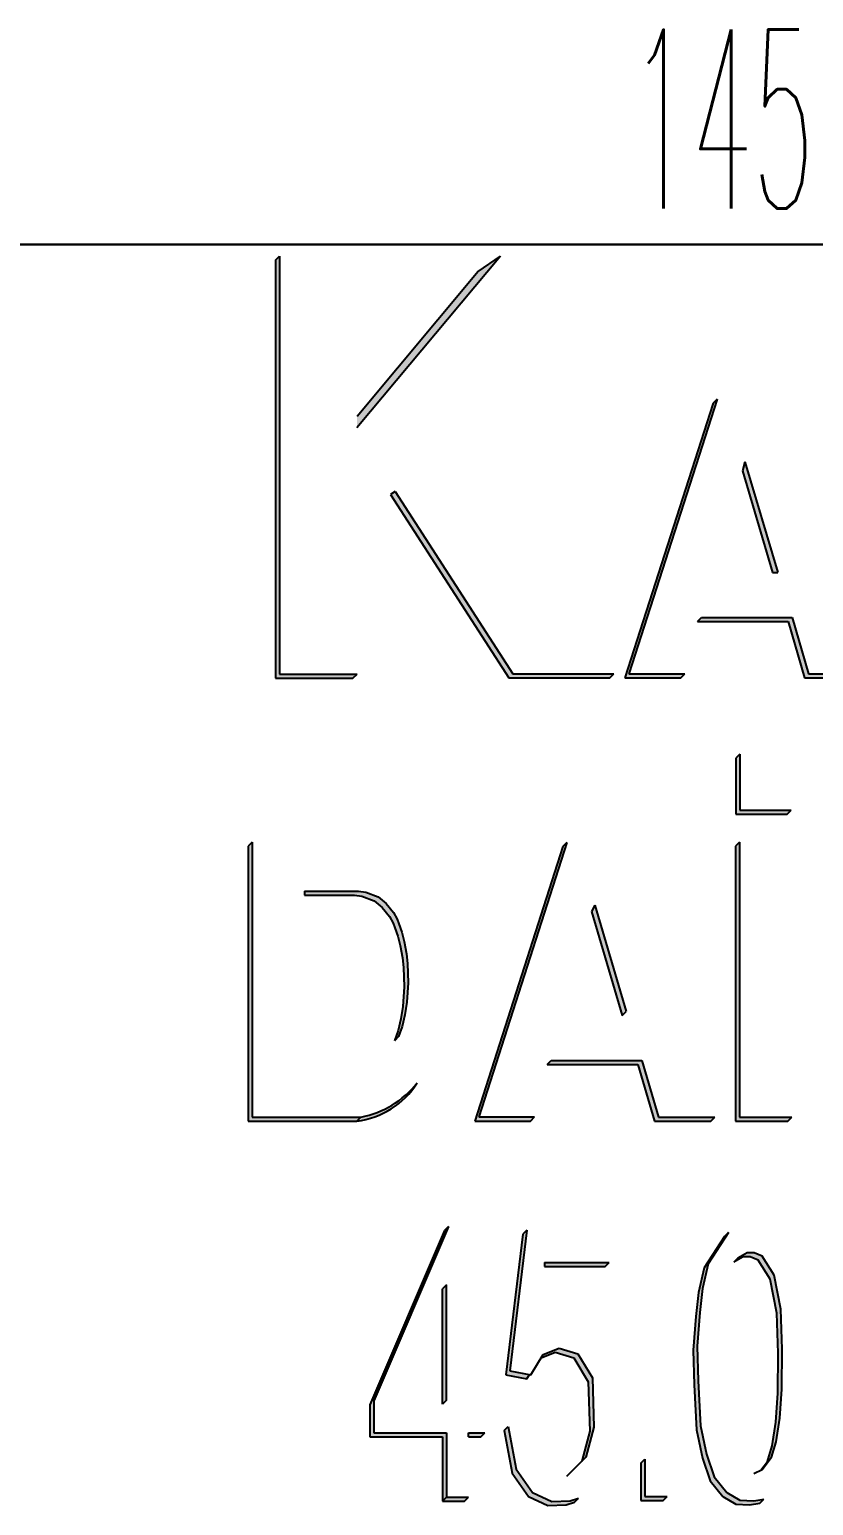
# Model space of a CAD drawing. Extents: x 78 to 306, y -397 to 18.
# Drawn here: x 272.07216 to 272.08529, y -396.68169 to -396.65696 of the extents above; entities that cross this region are included whole.
import ezdxf

# ---------------------------------------------------------------- set-up
doc = ezdxf.new("R2010")
doc.units = 0
doc.header["$LTSCALE"] = 0.5
doc.header["$MEASUREMENT"] = 0
doc.layers.add('MERDIVEN', color=3, linetype='CONTINUOUS')
doc.layers.add('OLCU', color=31, linetype='CONTINUOUS')
doc.styles.add('OLCUIC', font='ROMANS.SHX', dxfattribs={"width": 0.4, "height": 0.15})

msp = doc.modelspace()

# ---------------------------------------------------------------- hatches: boundary and pattern name
at = {"layer": 'MERDIVEN', "ltscale": 1.4}
for points in [[(272.0763482485017, -396.6607562320802), (272.0762808531637, -396.6608236274183), (272.0762808531637, -396.6678313700518), (272.0775792947393, -396.6678313700518), (272.0776466900773, -396.6677639747139), (272.0763482485017, -396.6677639747139)], [(272.0776466900773, -396.6634433861942), (272.0776466900773, -396.6636290122127), (272.0800498700625, -396.6607565818442), (272.0796775728782, -396.6610159486039)], [(272.0836766133393, -396.6631556443406), (272.0836092180013, -396.6632230396785), (272.0821315938261, -396.6678247245375), (272.0830666247699, -396.6678247245375), (272.0831340201079, -396.6677573291994), (272.0821989891641, -396.6677573291994)], [(272.084143509553, -396.6642064941278), (272.0841000180735, -396.6643546902111), (272.0846033757287, -396.6660561591947), (272.0846907091083, -396.6660561591947)], [(272.0782842651701, -396.6647016644426), (272.0782059622639, -396.6647521382437), (272.0801865414907, -396.6678247245375), (272.0818807764355, -396.6678247245374), (272.0819481717735, -396.6677573291994), (272.0802539368286, -396.6677573291994)], [(272.0849318376338, -396.6668118855379), (272.0834147988836, -396.6668118855379), (272.0833474035455, -396.6668792808758), (272.0848644422958, -396.6668792808758), (272.0851401995333, -396.6678255512521), (272.0860885757898, -396.6678255512522), (272.0861559711278, -396.6677581559142), (272.0852075948712, -396.6677581559142)], [(272.0849148195064, -396.6700406078471), (272.0840596217021, -396.6700406078471), (272.0840596217021, -396.6691031293344), (272.083992226364, -396.6691705246724), (272.083992226364, -396.670108003185), (272.0848474241683, -396.670108003185)], [(272.0758900801831, -396.6705753612444), (272.0758226848451, -396.6706427565824), (272.0758226848451, -396.6752502920377), (272.0776420401338, -396.6752502920377), (272.0777102752132, -396.6751820569582), (272.0767647359849, -396.6751828966997), (272.0758900801831, -396.6751828966997)], [(272.0811618186977, -396.6705798127851), (272.0810944233597, -396.6706472081231), (272.0796167991845, -396.675248892982), (272.0805518301283, -396.675248892982), (272.0806192254663, -396.675181497644), (272.0796841945225, -396.675181497644)], [(272.0840524716795, -396.6705753612444), (272.0839850763414, -396.6706427565824), (272.0839850763414, -396.6752502920377), (272.0848597321432, -396.6752502920377), (272.0849271274812, -396.6751828966997), (272.0840524716795, -396.6751828966997)], [(272.0781889105212, -396.6718202093581), (272.0782496982122, -396.6719335850691), (272.0782821290067, -396.6720145786302), (272.0783307591593, -396.6721522409536), (272.0783672317739, -396.6723061325383), (272.0784077462085, -396.6725126451166), (272.0784239455667, -396.6726786609142), (272.0784361031049, -396.6729991220009), (272.0784158298486, -396.6733275640656), (272.0783787477533, -396.6735396327792), (272.0783368218895, -396.6737331237618), (272.0782748793928, -396.6739029773025), (272.0783422747308, -396.6738355819646), (272.0784042172274, -396.6736657284238), (272.0784461430913, -396.6734722374413), (272.0784832251866, -396.6732601687276), (272.0785034984429, -396.672931726663), (272.0784913409047, -396.6726112655763), (272.0784751415464, -396.6724452497785), (272.0784346271118, -396.6722387372003), (272.0783981544973, -396.6720848456155), (272.0783495243446, -396.6719471832922), (272.0783170935501, -396.6718661897311), (272.0782563058593, -396.6717528140201), (272.0781331586585, -396.6716055286994), (272.0779989124916, -396.6714916183775), (272.0777937099277, -396.6714131451253), (272.0776733535075, -396.6713983287642), (272.0767647359849, -396.6713983287642), (272.0767647359849, -396.6714657241022), (272.0776059581695, -396.6714657241022), (272.0777263145897, -396.6714805404632), (272.0779315171536, -396.6715590137155), (272.0780657633206, -396.6716729240374)], [(272.0816287149115, -396.6716306625723), (272.0815733623819, -396.6717387654765), (272.0820885810871, -396.6734803276393), (272.0821559764251, -396.6734129323012)], [(272.0824170429922, -396.6742360539824), (272.0809000042419, -396.6742360539824), (272.080832608904, -396.6743034493204), (272.0823496476542, -396.6743034493204), (272.0826254048916, -396.6752497196967), (272.0835737811482, -396.6752497196967), (272.0836411764862, -396.6751823243587), (272.0826928002297, -396.6751823243587)], [(272.0786521016772, -396.6746117601275, -0.183372799315438), (272.0777102752132, -396.6751820569582), (272.0776420401338, -396.6752502920377, 0.2265776697837698)]]:
    msp.add_hatch(color=256, dxfattribs=at).paths.add_polyline_path(points)
h = msp.add_hatch(color=256, dxfattribs=at)
h.dxf.hatch_style = 1
h.paths.add_polyline_path([(272.0791458237416, -396.6779934191154), (272.0790785392962, -396.6780607035607), (272.0790785392962, -396.6799940126031), (272.0791458237416, -396.6799267281577)], flags=17)
h.paths.add_polyline_path([(272.0791458237416, -396.6804755185154), (272.0779298920526, -396.6804755185154), (272.0779298920526, -396.6799371928523), (272.0791765995332, -396.6770148712089), (272.0791093150877, -396.6770821556543), (272.0778626076072, -396.6800044772977), (272.0778626076072, -396.6805428029608), (272.0790785392962, -396.6805428029608), (272.0790785392962, -396.6816194419175), (272.0791458237416, -396.6815521574721)])
h = msp.add_hatch(color=256, dxfattribs=at)
h.dxf.hatch_style = 1
h.paths.add_polyline_path([(272.0804902216325, -396.6770778890937), (272.0804229371871, -396.677145173539), (272.0801385301295, -396.6795000445512), (272.0804906591467, -396.6795677097295), (272.0805338397614, -396.6794957934874), (272.0802058145749, -396.6794327601058)])
h = msp.add_hatch(color=256, dxfattribs=at)
h.dxf.hatch_style = 1
h.paths.add_polyline_path([(272.0833432581309, -396.6790209849904), (272.0833861997911, -396.6784565230869), (272.0834339464749, -396.6780557449584), (272.0835283737049, -396.6776418099507), (272.0838672722485, -396.6771193006293), (272.0837999878031, -396.6771865850747), (272.0834610892595, -396.6777090943961), (272.0833666620296, -396.6781230294038), (272.0833189153457, -396.6785238075322), (272.0832759736855, -396.6790882694358), (272.0832902999118, -396.6796703454123), (272.0833286290454, -396.6804260329399), (272.0834336732306, -396.6808983752173), (272.0835626536896, -396.6812761202187), (272.0837727346564, -396.6815385321179), (272.0839875910319, -396.6816673527391), (272.0842215416388, -396.68168166471), (272.0843934267393, -396.681653040768), (272.0844607111847, -396.6815857563226), (272.0842888260842, -396.6816143802646), (272.0840548754774, -396.6816000682937), (272.0838400191018, -396.6814712476726), (272.0836299381349, -396.6812088357733), (272.083500957676, -396.680831090772), (272.0833959134907, -396.6803587484945), (272.0833575843571, -396.6796030609669)])
h = msp.add_hatch(color=256, dxfattribs=at)
h.dxf.hatch_style = 1
h.paths.add_polyline_path([(272.0844320735396, -396.6775128476268), (272.0842983843055, -396.6774555954488), (272.0841790212976, -396.6774555954488), (272.0840214624235, -396.6775462465199), (272.0839541779781, -396.6776135309652), (272.0841117368523, -396.6775228798942), (272.0842310998601, -396.6775228798942), (272.0843647890942, -396.6775801320723), (272.0845653192435, -396.6778997961495), (272.0846751314338, -396.678467564449), (272.0846990380925, -396.6791411202427), (272.0846942774912, -396.67981047219), (272.0846607978038, -396.6802932661138), (272.0845987322974, -396.6806940399482), (272.0845223331609, -396.6809516811904), (272.0844072590111, -396.6811015209288), (272.0844320587321, -396.6810895564662), (272.0845896176063, -396.680884396745), (272.0846660167427, -396.6806267555028), (272.0847280822492, -396.6802259816684), (272.0847615619366, -396.6797431877446), (272.0847663225379, -396.6790738357972), (272.0847424158792, -396.6784002800036), (272.0846326036889, -396.6778325117041)])
h = msp.add_hatch(color=256, dxfattribs=at)
h.dxf.hatch_style = 1
h.paths.add_polyline_path([(272.081868708154, -396.6776194209267), (272.0807879554122, -396.6776194209267), (272.0807879554122, -396.6776867053721), (272.0818014237086, -396.6776867053721)])
h = msp.add_hatch(color=256, dxfattribs=at)
h.dxf.hatch_style = 1
h.paths.add_polyline_path([(272.0813434576127, -396.6791485517575), (272.0810319602905, -396.6790538127787), (272.0807610946634, -396.6791620822167), (272.0807291851486, -396.6792152267216), (272.0809646758452, -396.6791210972241), (272.0812761731673, -396.6792158362029), (272.0815199485299, -396.6796218487425), (272.0815470387945, -396.680447404281), (272.0814116198267, -396.6809480866268), (272.0814788867244, -396.68088086706), (272.0816143232399, -396.6803801198356), (272.0815872329753, -396.6795545642971)])
h = msp.add_hatch(color=256, dxfattribs=at)
h.dxf.hatch_style = 1
h.paths.add_polyline_path([(272.0797870223321, -396.6804755185154), (272.079515431139, -396.6804755185154), (272.079515431139, -396.6805428029608), (272.0797197378868, -396.6805428029608)])
h.paths.add_polyline_path([(272.079515431139, -396.6815521574721), (272.0791458237416, -396.6815521574721), (272.0790785392962, -396.6816194419175), (272.0794481466936, -396.6816194419175)])
h = msp.add_hatch(color=256, dxfattribs=at)
h.dxf.hatch_style = 1
h.paths.add_polyline_path([(272.0803114732701, -396.6810822952772), (272.0801783319124, -396.6803695393686), (272.080111047467, -396.680436823814), (272.0802441888247, -396.6811495797226), (272.0805199779354, -396.6815392191613), (272.0808433286365, -396.6816913047865), (272.0811476517399, -396.6816818021187), (272.0812903068965, -396.6816342844856), (272.0813575913419, -396.6815670000402), (272.0812149361853, -396.6816145176733), (272.0809106130819, -396.6816240203411), (272.0805872623807, -396.6814719347158)])
h = msp.add_hatch(color=256, dxfattribs=at)
h.dxf.hatch_style = 1
h.paths.add_polyline_path([(272.0824670261512, -396.6809145922986), (272.0823997417058, -396.680981876744), (272.0823997417058, -396.681609903036), (272.0827750814307, -396.681609903036), (272.0828423658761, -396.6815426185906), (272.0824670261512, -396.6815426185906)])

# ---------------------------------------------------------------- linework, layer by layer
for p, q in [((272.0762808531637, -396.6608236274183), (272.0763482485017, -396.6607562320802)), ((272.0796775728782, -396.6610159486039), (272.0800498700625, -396.6607565818442)), ((272.0836766133393, -396.6631556443406), (272.0836092180013, -396.6632230396785)), ((272.084143509553, -396.6642064941278), (272.0841000180735, -396.6643546902111)), ((272.0782842651701, -396.6647016644426), (272.0782059622639, -396.6647521382437)), ((272.0846033757287, -396.6660561591947), (272.0846907091083, -396.6660561591947)), ((272.0833474035455, -396.6668792808758), (272.0834147988836, -396.6668118855379)), ((272.0775792947393, -396.6678313700518), (272.0776466900773, -396.6677639747139)), ((272.0818807764355, -396.6678247245375), (272.0819481717735, -396.6677573291994)), ((272.0830666247699, -396.6678247245375), (272.0831340201079, -396.6677573291994)), ((272.0840596217021, -396.6691031293344), (272.083992226364, -396.6691705246724)), ((272.0848474241683, -396.670108003185), (272.0849148195064, -396.6700406078471)), ((272.0758900801831, -396.6705753612444), (272.0758226848451, -396.6706427565824)), ((272.0811618186977, -396.6705798127851), (272.0810944233597, -396.6706472081231)), ((272.0840524716795, -396.6705753612444), (272.0839850763414, -396.6706427565824)), ((272.0767647359849, -396.6713983287642), (272.0767647359849, -396.6714657241022)), ((272.0816287149115, -396.6716306625723), (272.0815733623819, -396.6717387654765)), ((272.0820885810871, -396.6734803276393), (272.0821559764251, -396.6734129323012)), ((272.0783422747308, -396.6738355819646), (272.0782748793928, -396.6739029773025)), ((272.080832608904, -396.6743034493204), (272.0809000042419, -396.6742360539824)), ((272.0776420401338, -396.6752502920377), (272.0777102752132, -396.6751820569582)), ((272.0805518301283, -396.675248892982), (272.0806192254663, -396.675181497644)), ((272.0835737811482, -396.6752497196967), (272.0836411764862, -396.6751823243587)), ((272.0848597321432, -396.6752502920377), (272.0849271274812, -396.6751828966997)), ((272.0838672722485, -396.6771193006293), (272.0837999878031, -396.6771865850747)), ((272.0840214624235, -396.6775462465199), (272.0839541779781, -396.6776135309653)), ((272.0807879554122, -396.6776194209267), (272.0807879554122, -396.6776867053721)), ((272.0818014237086, -396.6776867053721), (272.081868708154, -396.6776194209267)), ((272.0791458237416, -396.6779934191154), (272.0790785392962, -396.6780607035607)), ((272.0791458237416, -396.6799267281577), (272.0790785392962, -396.6799940126031)), ((272.079515431139, -396.6804755185154), (272.0797870223321, -396.6804755185154)), ((272.079515431139, -396.6805428029608), (272.079515431139, -396.6804755185154)), ((272.0797197378868, -396.6805428029608), (272.0797870223321, -396.6804755185154)), ((272.080111047467, -396.680436823814), (272.0801783319124, -396.6803695393686)), ((272.079515431139, -396.6805428029608), (272.0797177455883, -396.6805428029608)), ((272.0823997417058, -396.680981876744), (272.0824670261512, -396.6809145922986)), ((272.0790785392962, -396.6816194419175), (272.0791458237416, -396.6815521574721)), ((272.0790785392962, -396.6816194419175), (272.0794461543952, -396.6816194419175)), ((272.0791458237416, -396.6815521574721), (272.079515431139, -396.6815521574721)), ((272.0794481466936, -396.6816194419175), (272.079515431139, -396.6815521574721)), ((272.0812903068965, -396.6816342844856), (272.0813575913419, -396.6815670000402)), ((272.0827750814307, -396.6816099030361), (272.0828423658761, -396.6815426185907)), ((272.0843934267393, -396.681653040768), (272.0844607111847, -396.6815857563226))]:
    msp.add_line(p, q, dxfattribs=at)
at = {"layer": 'MERDIVEN'}
for p, q in [((272.0762808531637, -396.6608236274183), (272.0762808531637, -396.6678313700518)), ((272.0763482485017, -396.6607562320802), (272.0763482485017, -396.6677639747139)), ((272.0800498700625, -396.6607565818442), (272.0776422027453, -396.6636343757514)), ((272.0796775728782, -396.6610159486039), (272.0776466900773, -396.6634433861942)), ((272.0836766133393, -396.6631556443406), (272.0821989891641, -396.6677573291994)), ((272.0836092180013, -396.6632230396785), (272.0821315938261, -396.6678247245375)), ((272.084143509553, -396.6642064941278), (272.0846907091083, -396.6660561591947)), ((272.0841000180735, -396.6643546902111), (272.0846033757287, -396.6660561591947)), ((272.0782059622639, -396.6647521382437), (272.0801865414907, -396.6678247245375)), ((272.0782842651701, -396.6647016644426), (272.0802539368286, -396.6677573291994)), ((272.0833474035455, -396.6668792808758), (272.0848644422958, -396.6668792808758)), ((272.0834147988836, -396.6668118855379), (272.0849318376338, -396.6668118855379)), ((272.0848644422958, -396.6668792808758), (272.0851401995333, -396.6678255512521)), ((272.0849318376338, -396.6668118855379), (272.0852075948712, -396.6677581559142)), ((272.0762808531637, -396.6678313700518), (272.0775792947393, -396.6678313700518)), ((272.0763482485017, -396.6677639747139), (272.0776466900773, -396.6677639747139)), ((272.0801865414907, -396.6678247245375), (272.0818807764355, -396.6678247245375)), ((272.0802539368286, -396.6677573291994), (272.0819481717735, -396.6677573291994)), ((272.0821315938261, -396.6678247245375), (272.0830666247699, -396.6678247245375)), ((272.0821989891641, -396.6677573291994), (272.0831340201079, -396.6677573291994)), ((272.0851401995333, -396.6678255512521), (272.0860885757898, -396.6678255512522)), ((272.0852075948712, -396.6677581559142), (272.0861559711278, -396.6677581559142)), ((272.0840596217021, -396.6691031293344), (272.0840596217021, -396.6700406078471)), ((272.083992226364, -396.6691705246724), (272.083992226364, -396.670108003185)), ((272.083992226364, -396.670108003185), (272.0848474241683, -396.670108003185)), ((272.0840596217021, -396.6700406078471), (272.0849148195064, -396.6700406078471)), ((272.0758900801831, -396.6705753612444), (272.0758900801831, -396.6751828966997)), ((272.0811618186977, -396.6705798127851), (272.0796841945225, -396.675181497644)), ((272.0840524716795, -396.6705753612444), (272.0840524716795, -396.6751828966997)), ((272.0758226848451, -396.6706427565824), (272.0758226848451, -396.6752502920377)), ((272.0810944233597, -396.6706472081231), (272.0796167991845, -396.675248892982)), ((272.0839850763414, -396.6706427565824), (272.0839850763414, -396.6752502920377)), ((272.0767647359849, -396.6713983287642), (272.0776733535075, -396.6713983287642)), ((272.0767647359849, -396.6714657241022), (272.0776059581696, -396.6714657241022)), ((272.0776059581696, -396.6714657241022), (272.0777263145897, -396.6714805404632)), ((272.0776733535075, -396.6713983287642), (272.0777937099277, -396.6714131451253)), ((272.0777263145897, -396.6714805404632), (272.0779315171536, -396.6715590137155)), ((272.0777937099277, -396.6714131451253), (272.0779989124916, -396.6714916183775)), ((272.0779315171536, -396.6715590137155), (272.0780657633206, -396.6716729240374)), ((272.0779989124916, -396.6714916183775), (272.0781331586585, -396.6716055286994)), ((272.0781331586585, -396.6716055286994), (272.0782563058593, -396.6717528140201)), ((272.0780657633206, -396.6716729240374), (272.0781889105212, -396.6718202093581)), ((272.0781889105212, -396.6718202093581), (272.0782496982122, -396.6719335850691)), ((272.0782563058593, -396.6717528140201), (272.0783170935501, -396.6718661897311)), ((272.0783170935501, -396.6718661897311), (272.0783495243446, -396.6719471832922)), ((272.0815733623819, -396.6717387654765), (272.0820885810871, -396.6734803276393)), ((272.0816287149115, -396.6716306625723), (272.0821559764251, -396.6734129323012)), ((272.0782496982122, -396.6719335850691), (272.0782821290067, -396.6720145786302)), ((272.0782821290067, -396.6720145786302), (272.0783307591593, -396.6721522409536)), ((272.0783495243446, -396.6719471832922), (272.0783981544973, -396.6720848456155)), ((272.0783981544973, -396.6720848456155), (272.0784346271118, -396.6722387372003)), ((272.0783307591593, -396.6721522409536), (272.0783672317739, -396.6723061325383)), ((272.0783672317739, -396.6723061325383), (272.0784077462085, -396.6725126451166)), ((272.0784346271118, -396.6722387372003), (272.0784751415464, -396.6724452497785)), ((272.0784077462085, -396.6725126451166), (272.0784239455667, -396.6726786609142)), ((272.0784751415464, -396.6724452497785), (272.0784913409047, -396.6726112655763)), ((272.0784913409047, -396.6726112655763), (272.0785034984429, -396.6729317266629)), ((272.0784239455667, -396.6726786609142), (272.0784361031049, -396.6729991220009)), ((272.0784361031049, -396.6729991220009), (272.0784158298486, -396.6733275640656)), ((272.0785034984429, -396.6729317266629), (272.0784832251866, -396.6732601687276)), ((272.0784158298486, -396.6733275640656), (272.0783787477533, -396.6735396327792)), ((272.0784832251866, -396.6732601687276), (272.0784461430913, -396.6734722374412)), ((272.0783787477533, -396.6735396327792), (272.0783368218895, -396.6737331237618)), ((272.0784461430913, -396.6734722374412), (272.0784042172274, -396.6736657284238)), ((272.0783368218895, -396.6737331237618), (272.0782748793928, -396.6739029773025)), ((272.0784042172274, -396.6736657284238), (272.0783422747308, -396.6738355819646)), ((272.080832608904, -396.6743034493204), (272.0823496476542, -396.6743034493204)), ((272.0809000042419, -396.6742360539824), (272.0824170429922, -396.6742360539824)), ((272.0823496476542, -396.6743034493204), (272.0826254048916, -396.6752497196967)), ((272.0824170429922, -396.6742360539824), (272.0826928002297, -396.6751823243587)), ((272.0758226848451, -396.6752502920377), (272.0776420401338, -396.6752502920377)), ((272.0758900801831, -396.6751828966997), (272.0767647359849, -396.6751828966997)), ((272.0767647359849, -396.6751828966997), (272.0777102752132, -396.6751820569582)), ((272.0796167991845, -396.675248892982), (272.0805518301283, -396.675248892982)), ((272.0796841945225, -396.675181497644), (272.0806192254663, -396.675181497644)), ((272.0826254048916, -396.6752497196967), (272.0835737811482, -396.6752497196967)), ((272.0826928002297, -396.6751823243587), (272.0836411764862, -396.6751823243587)), ((272.0839850763414, -396.6752502920377), (272.0848597321432, -396.6752502920377)), ((272.0840524716795, -396.6751828966997), (272.0849271274812, -396.6751828966997)), ((272.0791765995332, -396.6770148712089), (272.0779298920526, -396.6799371928523)), ((272.0791765995332, -396.6770148712089), (272.0791093150878, -396.6770821556543)), ((272.0791093150878, -396.6770821556543), (272.0778626076072, -396.6800044772977)), ((272.0804229371871, -396.677145173539), (272.0801385301295, -396.6795000445512)), ((272.0804902216325, -396.6770778890937), (272.0802058145749, -396.6794327601058)), ((272.0804902216325, -396.6770778890937), (272.0804229371871, -396.677145173539)), ((272.0837999878031, -396.6771865850747), (272.0834610892595, -396.6777090943961)), ((272.0838672722485, -396.6771193006293), (272.0835283737049, -396.6776418099507)), ((272.0841117368523, -396.6775228798942), (272.0839541779781, -396.6776135309653)), ((272.0841790212976, -396.6774555954488), (272.0840214624235, -396.6775462465199)), ((272.0842310998601, -396.6775228798942), (272.0841117368523, -396.6775228798942)), ((272.0842983843055, -396.6774555954488), (272.0841790212976, -396.6774555954488)), ((272.0843647890942, -396.6775801320723), (272.0842310998601, -396.6775228798942)), ((272.0844320735396, -396.6775128476269), (272.0842983843055, -396.6774555954488)), ((272.0846326036889, -396.6778325117041), (272.0844320735396, -396.6775128476269)), ((272.0807879554122, -396.6776194209267), (272.081868708154, -396.6776194209267)), ((272.0807879554122, -396.6776867053721), (272.0818014237086, -396.6776867053721)), ((272.0834610892595, -396.6777090943961), (272.0833666620296, -396.6781230294038)), ((272.0835283737049, -396.6776418099507), (272.0834339464749, -396.6780557449584)), ((272.0845653192435, -396.6778997961495), (272.0843647890942, -396.6775801320723)), ((272.0791458237416, -396.6799267281577), (272.0791458237416, -396.6779934191154)), ((272.0834339464749, -396.6780557449584), (272.0833861997911, -396.6784565230868)), ((272.0846751314338, -396.678467564449), (272.0845653192435, -396.6778997961495)), ((272.0847424158792, -396.6784002800036), (272.0846326036889, -396.6778325117041)), ((272.0790785392962, -396.6799940126031), (272.0790785392962, -396.6780607035607)), ((272.0833666620296, -396.6781230294038), (272.0833189153457, -396.6785238075322)), ((272.0833189153457, -396.6785238075322), (272.0832759736855, -396.6790882694358)), ((272.0833861997911, -396.6784565230868), (272.0833432581309, -396.6790209849904)), ((272.0846990380925, -396.6791411202427), (272.0846751314338, -396.678467564449)), ((272.0847663225379, -396.6790738357973), (272.0847424158792, -396.6784002800036)), ((272.0833432581309, -396.6790209849904), (272.0833575843571, -396.6796030609669)), ((272.0805579435921, -396.6795004252841), (272.0807610946634, -396.6791620822167)), ((272.0807291851486, -396.6792152267216), (272.0809646758452, -396.6791210972241)), ((272.0807610946634, -396.6791620822167), (272.0810319602905, -396.6790538127787)), ((272.0809646758452, -396.6791210972241), (272.0812761731673, -396.6792158362029)), ((272.0810319602905, -396.6790538127787), (272.0813434576127, -396.6791485517575)), ((272.0812761731673, -396.6792158362029), (272.0815199485299, -396.6796218487425)), ((272.0813434576127, -396.6791485517575), (272.0815872329753, -396.6795545642971)), ((272.0832759736855, -396.6790882694358), (272.0832902999118, -396.6796703454123)), ((272.0846942774912, -396.67981047219), (272.0846990380925, -396.6791411202427)), ((272.0847615619366, -396.6797431877446), (272.0847663225379, -396.6790738357973)), ((272.0801385301295, -396.6795000445512), (272.0804906591467, -396.6795677097295)), ((272.0802058145749, -396.6794327601058), (272.0805579435921, -396.6795004252841)), ((272.0804906591467, -396.6795677097295), (272.0805338397614, -396.6794957934874)), ((272.0815199485299, -396.6796218487425), (272.0815470387945, -396.680447404281)), ((272.0815872329753, -396.6795545642971), (272.0816143232399, -396.6803801198356)), ((272.0832902999118, -396.6796703454123), (272.0833286290454, -396.6804260329399)), ((272.0833575843571, -396.6796030609669), (272.0833959134907, -396.6803587484945)), ((272.0847280822492, -396.6802259816684), (272.0847615619366, -396.6797431877446)), ((272.0778626076072, -396.6800044772977), (272.0778626076072, -396.6805428029608)), ((272.0779298920526, -396.6799371928523), (272.0779298920526, -396.6804755185154)), ((272.0846607978038, -396.6802932661138), (272.0846942774912, -396.67981047219)), ((272.0846660167427, -396.6806267555028), (272.0847280822492, -396.6802259816684)), ((272.0779298920526, -396.6804755185154), (272.0791458237416, -396.6804755185154)), ((272.0791458237416, -396.6804755185154), (272.0791458237416, -396.6815521574721)), ((272.080111047467, -396.680436823814), (272.0802441888247, -396.6811495797226)), ((272.0801783319124, -396.6803695393686), (272.0803114732701, -396.6810822952772)), ((272.0815470387945, -396.680447404281), (272.081411602279, -396.6809481515054)), ((272.0816143232399, -396.6803801198356), (272.0814788867244, -396.68088086706)), ((272.0833286290454, -396.6804260329399), (272.0834336732306, -396.6808983752174)), ((272.0833959134907, -396.6803587484945), (272.083500957676, -396.680831090772)), ((272.0845987322974, -396.6806940399482), (272.0846607978038, -396.6802932661138)), ((272.0778626076072, -396.6805428029608), (272.0790785392962, -396.6805428029608)), ((272.0790785392962, -396.6805428029608), (272.0790785392962, -396.6816194419175)), ((272.0845223331609, -396.6809516811904), (272.0845987322974, -396.6806940399482)), ((272.0845896176063, -396.680884396745), (272.0846660167427, -396.6806267555028)), ((272.081411602279, -396.6809481515054), (272.0811542780823, -396.6812052946412)), ((272.0814788867244, -396.68088086706), (272.0812215625277, -396.6811380101958)), ((272.0823997417058, -396.680981876744), (272.0823997417058, -396.6816099030361)), ((272.0824670261512, -396.6809145922986), (272.0824670261512, -396.6815426185907)), ((272.0834336732306, -396.6808983752174), (272.0835626536896, -396.6812761202187)), ((272.083500957676, -396.680831090772), (272.0836299381349, -396.6812088357733)), ((272.0844072590111, -396.6811015209288), (272.0845223331609, -396.6809516811904)), ((272.0844320587321, -396.6810895564662), (272.0845896176063, -396.680884396745)), ((272.0802441888247, -396.6811495797226), (272.0805199779354, -396.6815392191613)), ((272.0803114732701, -396.6810822952772), (272.0805872623807, -396.6814719347159)), ((272.0836299381349, -396.6812088357733), (272.0838400191018, -396.6814712476726)), ((272.084293601493, -396.6811563542523), (272.0844320587321, -396.6810895564662)), ((272.0805872623807, -396.6814719347159), (272.0809106130819, -396.6816240203411)), ((272.0835626536896, -396.6812761202187), (272.0837727346564, -396.6815385321179)), ((272.0838400191018, -396.6814712476726), (272.0840548754774, -396.6816000682937)), ((272.0805199779354, -396.6815392191613), (272.0808433286365, -396.6816913047865)), ((272.0808433286365, -396.6816913047865), (272.0811476517399, -396.6816818021187)), ((272.0809106130819, -396.6816240203411), (272.0812149361853, -396.6816145176733)), ((272.0811476517399, -396.6816818021187), (272.0812903068965, -396.6816342844856)), ((272.0812149361853, -396.6816145176733), (272.0813575913419, -396.6815670000402)), ((272.0823997417058, -396.6816099030361), (272.0827750814307, -396.6816099030361)), ((272.0824670261512, -396.6815426185907), (272.0828423658761, -396.6815426185907)), ((272.0837727346564, -396.6815385321179), (272.0839875910319, -396.6816673527391)), ((272.0839875910319, -396.6816673527391), (272.0842215416388, -396.68168166471)), ((272.0840548754774, -396.6816000682937), (272.0842888260842, -396.6816143802646)), ((272.0842215416388, -396.68168166471), (272.0843934267393, -396.681653040768)), ((272.0842888260842, -396.6816143802646), (272.0844607111847, -396.6815857563226))]:
    msp.add_line(p, q, dxfattribs=at)
at = {"layer": 'MERDIVEN', "ltscale": 1.4}
for centre, radius, start, end in [((272.0774787004116, -396.6738737643828), 0.001386184781797145, 276.7671140183411, 327.8326840450371), ((272.0774298225542, -396.6736560524795), 0.001551561588554873, 280.4137449091781, 321.9779269223901)]:
    msp.add_arc(centre, radius, start, end, dxfattribs=at)
at = {"layer": 'OLCU', "ltscale": 1.4}
for p, q in [((272.146143941935, -396.6605598737721), (272.026143941935, -396.6605598737721)), ((272.069143941935, -396.6605598737721), (272.098143941935, -396.6605598737721))]:
    msp.add_line(p, q, dxfattribs=at)

# ---------------------------------------------------------------- texts
at = {"layer": 'OLCU', "style": 'OLCUIC', "width": 0.4}
msp.add_text('145', height=0.003, dxfattribs=at).set_placement((272.0822153705064, -396.6599598737721))

doc.saveas('drawing.dxf')
